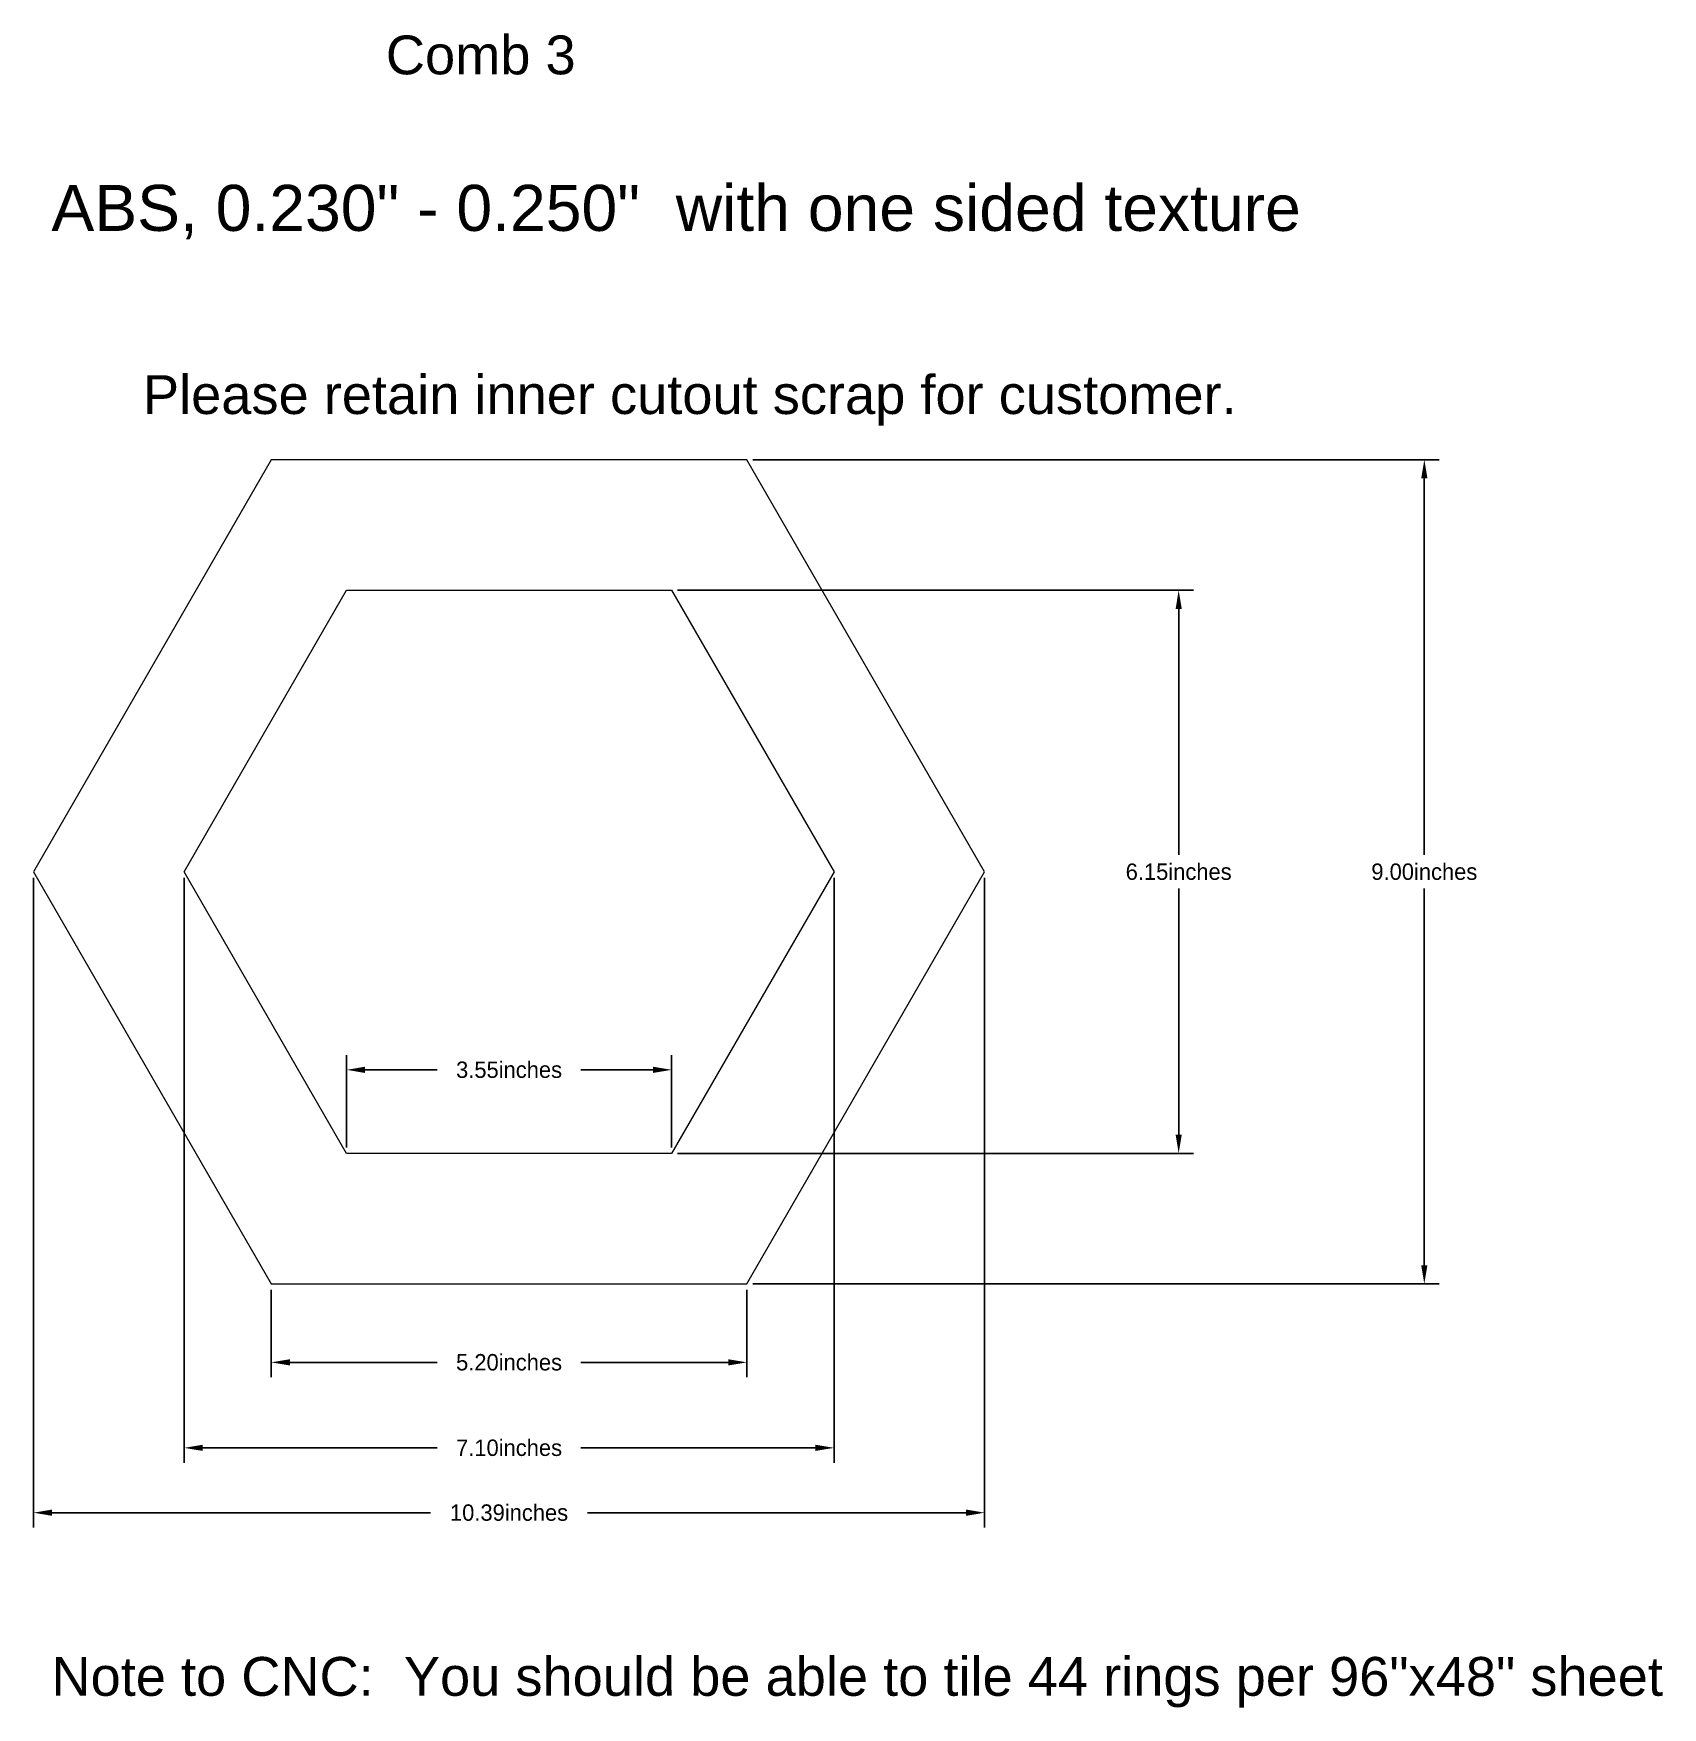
# Model space of a CAD drawing. Header units: inches. Extents: x -5.2 to 12.6, y -9.1 to 9.2.
import ezdxf

# ---------------------------------------------------------------- set-up
doc = ezdxf.new("R2010")
doc.units = ezdxf.units.IN
doc.header["$MEASUREMENT"] = 0
doc.linetypes.add('BORDER', pattern=[0.875, 0.25, -0.125, 0.25, -0.125, 0, -0.125])
doc.layers.add('Dimension', color=7, linetype='Continuous', true_color=0xffffff)
doc.layers.add('DXF_comb_3_Model_Layer_1', color=7, linetype='Continuous', true_color=0xffffff)
doc.styles.add('text362', font='', dxfattribs={"height": 0.2})
doc.styles.add('text366', font='', dxfattribs={"height": 0.2})
doc.styles.add('text371', font='', dxfattribs={"height": 0.2})
doc.styles.add('text572', font='', dxfattribs={"height": 0.2})
doc.styles.get('text362').set_extended_font_data('Helvetica')
doc.styles.get('text366').set_extended_font_data('Helvetica')
doc.styles.get('text371').set_extended_font_data('Helvetica')
doc.styles.get('text572').set_extended_font_data('Helvetica')
doc.dimstyles.new('RotatedDim0', dxfattribs={"dimtxt": 0.179, "dimasz": 0.202648, "dimexe": 0.162379, "dimexo": 0.064951, "dimgap": 0.09, "dimtad": 0, "dimtih": 1, "dimtoh": 1, "dimzin": 0, "dimdsep": 46, "dimtxsty": 'Standard', "dimcen": 0.09, "dimadec": 0, "dimazin": 0, "dimtfac": 1, "dimtdec": 3, "dimtofl": 0, "dimtmove": 0, "dimatfit": 3, "dimfxl": 1, "dimtolj": 1, "dimtzin": 0, "dimarcsym": 0})
doc.dimstyles.new('RotatedDim1', dxfattribs={"dimtxt": 0.179, "dimasz": 0.202648, "dimexe": 0.162379, "dimexo": 0.064951, "dimgap": 0.09, "dimtad": 0, "dimtih": 1, "dimtoh": 1, "dimzin": 0, "dimdsep": 46, "dimtxsty": 'Standard', "dimcen": 0.09, "dimadec": 0, "dimazin": 0, "dimtfac": 1, "dimtdec": 3, "dimtofl": 0, "dimtmove": 0, "dimatfit": 3, "dimfxl": 1, "dimtolj": 1, "dimtzin": 0, "dimarcsym": 0})
doc.dimstyles.new('RotatedDim2', dxfattribs={"dimtxt": 0.179, "dimasz": 0.202648, "dimexe": 0.162379, "dimexo": 0.064951, "dimgap": 0.09, "dimtad": 0, "dimtih": 1, "dimtoh": 1, "dimzin": 0, "dimdsep": 46, "dimtxsty": 'Standard', "dimcen": 0.09, "dimadec": 0, "dimazin": 0, "dimtfac": 1, "dimtdec": 3, "dimtofl": 0, "dimtmove": 0, "dimatfit": 3, "dimfxl": 1, "dimtolj": 1, "dimtzin": 0, "dimarcsym": 0})
doc.dimstyles.new('RotatedDim3', dxfattribs={"dimtxt": 0.179, "dimasz": 0.202648, "dimexe": 0.162379, "dimexo": 0.064951, "dimgap": 0.09, "dimtad": 0, "dimtih": 1, "dimtoh": 1, "dimzin": 0, "dimdsep": 46, "dimtxsty": 'Standard', "dimcen": 0.09, "dimadec": 0, "dimazin": 0, "dimtfac": 1, "dimtdec": 3, "dimtofl": 0, "dimtmove": 0, "dimatfit": 3, "dimfxl": 1, "dimtolj": 1, "dimtzin": 0, "dimarcsym": 0})
doc.dimstyles.new('RotatedDim4', dxfattribs={"dimtxt": 0.179, "dimasz": 0.202648, "dimexe": 0.162379, "dimexo": 0.064951, "dimgap": 0.09, "dimtad": 0, "dimtih": 1, "dimtoh": 1, "dimzin": 0, "dimdsep": 46, "dimtxsty": 'Standard', "dimcen": 0.09, "dimadec": 0, "dimazin": 0, "dimtfac": 1, "dimtdec": 3, "dimtofl": 0, "dimtmove": 0, "dimatfit": 3, "dimfxl": 1, "dimtolj": 1, "dimtzin": 0, "dimarcsym": 0})
doc.dimstyles.new('RotatedDim5', dxfattribs={"dimtxt": 0.179, "dimasz": 0.202648, "dimexe": 0.162379, "dimexo": 0.064951, "dimgap": 0.09, "dimtad": 0, "dimtih": 1, "dimtoh": 1, "dimzin": 0, "dimdsep": 46, "dimtxsty": 'Standard', "dimcen": 0.09, "dimadec": 0, "dimazin": 0, "dimtfac": 1, "dimtdec": 3, "dimtofl": 0, "dimtmove": 0, "dimatfit": 3, "dimfxl": 1, "dimtolj": 1, "dimtzin": 0, "dimarcsym": 0})

# ---------------------------------------------------------------- blocks, each defined once
blk = doc.blocks.new('*D1')
at = {"layer": 'Defpoints', "color": 0}
for p in [(2.598, 4.5), (2.598, -4.5), (10, -4.5)]:
    blk.add_point(p, dxfattribs=at)
at = {"layer": 'Dimension', "color": 0, "lineweight": -2}
for p, q in [((2.663, 4.5), (10.162, 4.5)), ((10, 4.297), (10, 0.184)), ((10, -4.297), (10, -0.184)), ((2.663, -4.5), (10.162, -4.5))]:
    blk.add_line(p, q, dxfattribs=at)
at = {"layer": 'Dimension', "color": 0}
for points in [[(10.034, 4.297), (9.966, 4.297), (10, 4.5)], [(9.966, -4.297), (10.034, -4.297), (10, -4.5)]]:
    blk.add_solid(points, dxfattribs=at)
at = {"layer": 'Dimension', "color": 0, "lineweight": 100, "insert": (10, 0), "char_height": 0.179, "attachment_point": 5}
blk.add_mtext('\\A1;9.00inches', dxfattribs=at)
blk = doc.blocks.new('*D2')
at = {"layer": 'Defpoints', "color": 0}
for p in [(1.775, 3.075), (1.775, -3.075), (7.316, -3.075)]:
    blk.add_point(p, dxfattribs=at)
at = {"layer": 'Dimension', "color": 0, "lineweight": -2}
for p, q in [((1.84, 3.075), (7.479, 3.075)), ((7.316, 2.872), (7.316, 0.184)), ((7.316, -2.872), (7.316, -0.184)), ((1.84, -3.075), (7.479, -3.075))]:
    blk.add_line(p, q, dxfattribs=at)
at = {"layer": 'Dimension', "color": 0}
for points in [[(7.35, 2.872), (7.283, 2.872), (7.316, 3.075)], [(7.283, -2.872), (7.35, -2.872), (7.316, -3.075)]]:
    blk.add_solid(points, dxfattribs=at)
at = {"layer": 'Dimension', "color": 0, "lineweight": 100, "insert": (7.316, 0), "char_height": 0.179, "attachment_point": 5}
blk.add_mtext('\\A1;6.15inches', dxfattribs=at)
blk = doc.blocks.new('*D3')
at = {"layer": 'Defpoints', "color": 0}
for p in [(-3.551, 0), (3.551, 0), (3.551, -6.292)]:
    blk.add_point(p, dxfattribs=at)
at = {"layer": 'Dimension', "color": 0, "lineweight": -2}
for p, q in [((-3.551, -0.065), (-3.551, -6.454)), ((3.551, -0.065), (3.551, -6.454)), ((-3.348, -6.292), (-0.785, -6.292)), ((3.348, -6.292), (0.785, -6.292))]:
    blk.add_line(p, q, dxfattribs=at)
at = {"layer": 'Dimension', "color": 0}
for points in [[(-3.348, -6.258), (-3.348, -6.325), (-3.551, -6.292)], [(3.348, -6.325), (3.348, -6.258), (3.551, -6.292)]]:
    blk.add_solid(points, dxfattribs=at)
at = {"layer": 'Dimension', "color": 0, "lineweight": 100, "insert": (0, -6.292), "char_height": 0.179, "attachment_point": 5}
blk.add_mtext('\\A1;7.10inches', dxfattribs=at)
blk = doc.blocks.new('*D4')
at = {"layer": 'Defpoints', "color": 0}
for p in [(-5.196, 0), (5.196, 0), (5.196, -7)]:
    blk.add_point(p, dxfattribs=at)
at = {"layer": 'Dimension', "color": 0, "lineweight": -2}
for p, q in [((-5.196, -0.065), (-5.196, -7.162)), ((5.196, -0.065), (5.196, -7.162)), ((-4.994, -7), (-0.857, -7)), ((4.994, -7), (0.857, -7))]:
    blk.add_line(p, q, dxfattribs=at)
at = {"layer": 'Dimension', "color": 0}
for points in [[(-4.994, -6.966), (-4.994, -7.034), (-5.196, -7)], [(4.994, -7.034), (4.994, -6.966), (5.196, -7)]]:
    blk.add_solid(points, dxfattribs=at)
at = {"layer": 'Dimension', "color": 0, "lineweight": 100, "insert": (0, -7), "char_height": 0.179, "attachment_point": 5}
blk.add_mtext('\\A1;10.39inches', dxfattribs=at)
blk = doc.blocks.new('*D5')
at = {"layer": 'Defpoints', "color": 0}
for p in [(-2.598, -4.5), (2.598, -4.5), (2.598, -5.358)]:
    blk.add_point(p, dxfattribs=at)
at = {"layer": 'Dimension', "color": 0, "lineweight": -2}
for p, q in [((-2.598, -4.565), (-2.598, -5.52)), ((2.598, -4.565), (2.598, -5.52)), ((-2.395, -5.358), (-0.785, -5.358)), ((2.395, -5.358), (0.785, -5.358))]:
    blk.add_line(p, q, dxfattribs=at)
at = {"layer": 'Dimension', "color": 0}
for points in [[(-2.395, -5.324), (-2.395, -5.392), (-2.598, -5.358)], [(2.395, -5.392), (2.395, -5.324), (2.598, -5.358)]]:
    blk.add_solid(points, dxfattribs=at)
at = {"layer": 'Dimension', "color": 0, "lineweight": 100, "insert": (0, -5.358), "char_height": 0.179, "attachment_point": 5}
blk.add_mtext('\\A1;5.20inches', dxfattribs=at)
blk = doc.blocks.new('*D6')
at = {"layer": 'Defpoints', "color": 0}
for p in [(1.775, -2.163), (-1.775, -3.075), (1.775, -3.075)]:
    blk.add_point(p, dxfattribs=at)
at = {"layer": 'Dimension', "color": 0, "lineweight": -2}
for p, q in [((-1.775, -3.01), (-1.775, -2.001)), ((1.775, -3.01), (1.775, -2.001)), ((-1.573, -2.163), (-0.785, -2.163)), ((1.573, -2.163), (0.785, -2.163))]:
    blk.add_line(p, q, dxfattribs=at)
at = {"layer": 'Dimension', "color": 0}
for points in [[(-1.573, -2.129), (-1.573, -2.197), (-1.775, -2.163)], [(1.573, -2.197), (1.573, -2.129), (1.775, -2.163)]]:
    blk.add_solid(points, dxfattribs=at)
at = {"layer": 'Dimension', "color": 0, "lineweight": 100, "insert": (0, -2.163), "char_height": 0.179, "attachment_point": 5}
blk.add_mtext('\\A1;3.55inches', dxfattribs=at)

msp = doc.modelspace()

# ---------------------------------------------------------------- linework, layer by layer
at = {"layer": 'DXF_comb_3_Model_Layer_1', "color": 178, "lineweight": 18, "true_color": 0x000000}
for points in [[(2.598, 4.5, 0), (-2.598, 4.5, 0), (-5.196, 0, 0), (-2.598, -4.5, 0), (2.598, -4.5, 0), (5.196, 0, 0), (2.598, 4.5, 0)], [(1.775, -3.075, 0), (-1.775, -3.075, 0), (-3.551, 0, 0), (-1.775, 3.075, 0), (1.775, 3.075, 0), (3.551, 0, 0), (1.775, -3.075, 0)]]:
    msp.add_polyline3d(points, dxfattribs=at)

# ---------------------------------------------------------------- texts
at = {"layer": 'Dimension', "color": 150, "linetype": 'BORDER', "lineweight": 100, "true_color": 0x288cf0}
for s, height, style, p in [('Comb 3', 0.424, 'text362', (-1.346, 8.71)), ('ABS, 0.230" - 0.250"  with one sided texture', 0.5026, 'text371', (-5, 7)), ('Please retain inner cutout scrap for customer.', 0.42402, 'text366', (-4, 5)), ('Note to CNC:  You should be able to tile 44 rings per 96"x48" sheet', 0.42402, 'text572', (-5, -9))]:
    msp.add_text(s, height=height, dxfattribs=dict(at, style=style)).set_placement(p)

# ---------------------------------------------------------------- dimensions: what is measured, and where the dimension line sits
at = {"layer": 'Dimension', "color": 150, "lineweight": 100, "true_color": 0x288cf0}
for base, p1, p2, dimstyle, picture, middle in [((10, -4.5), (2.598, 4.5), (2.598, -4.5), 'RotatedDim0', '*D1', (10, 0)), ((7.316, -3.075), (1.775, 3.075), (1.775, -3.075), 'RotatedDim1', '*D2', (7.316, 0))]:
    dim = msp.add_linear_dim(base=base, p1=p1, p2=p2, angle=90, text='<>inches', dimstyle=dimstyle, dxfattribs=at)
    dim.commit()
    dim.dimension.update_dxf_attribs({"geometry": picture, "text_midpoint": middle})
for base, p1, p2, dimstyle, picture, middle in [((5.196, -7), (-5.196, 0), (5.196, 0), 'RotatedDim3', '*D4', (0, -7)), ((3.551, -6.292), (-3.551, 0), (3.551, 0), 'RotatedDim2', '*D3', (0, -6.292)), ((1.775, -2.163), (-1.775, -3.075), (1.775, -3.075), 'RotatedDim5', '*D6', (0, -2.163)), ((2.598, -5.358), (-2.598, -4.5), (2.598, -4.5), 'RotatedDim4', '*D5', (0, -5.358))]:
    dim = msp.add_linear_dim(base=base, p1=p1, p2=p2, text='<>inches', dimstyle=dimstyle, dxfattribs=at)
    dim.commit()
    dim.dimension.update_dxf_attribs({"geometry": picture, "text_midpoint": middle})

doc.saveas('drawing.dxf')
